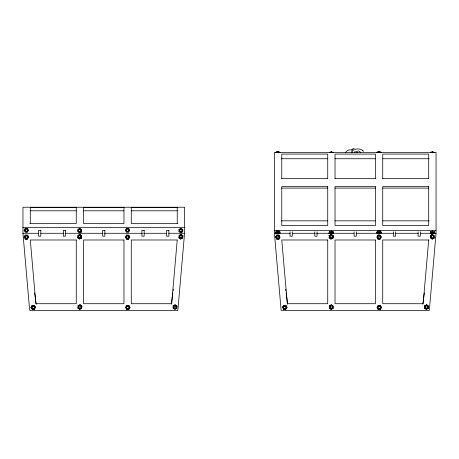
<?xml version="1.0" encoding="UTF-8"?>
<svg xmlns="http://www.w3.org/2000/svg" width="459" height="459" viewBox="0 0 459 459"><rect width="100%" height="100%" fill="white"/><g stroke="black" fill="none" stroke-linecap="round" stroke-linejoin="round"><path stroke-width="0.69" d="M78.254 229.598L78.105 231.325L79.522 232.311L81.094 231.577L81.243 229.856L79.82 228.863L78.254 229.598L79.82 228.869M81.748 235.788L81.553 238.118L79.522 239.064L77.68 237.785L77.875 235.456L79.906 234.509L81.748 235.886L79.906 234.509M81.283 236.058L81.128 237.825L79.562 238.554L78.145 237.567L78.294 235.8L79.86 235.071L81.283 236.104L79.86 235.117M81.513 231.875L81.708 229.632L79.866 228.347L77.835 229.305L77.64 231.543L79.482 232.828L81.513 231.875L79.482 232.816M81.891 306.078L81.696 308.402L79.659 309.355L77.823 308.069L78.013 305.746L80.05 304.799L81.891 306.176L80.05 304.799M182.929 235.788L182.734 238.118L180.703 239.064L178.861 237.785L179.056 235.456L181.087 234.509L182.929 235.886L181.087 234.509M173.135 305.746L172.94 308.069L174.781 309.355L176.813 308.402L177.008 306.078L175.166 304.799L173.135 305.746L175.166 304.896L177.008 306.078M179.475 235.8L179.326 237.567L180.743 238.554L182.309 237.825L182.458 236.058L181.041 235.071L179.475 235.8L181.041 235.117M176.537 306.348L176.388 308.109L174.822 308.838L173.404 307.851L173.554 306.09L175.12 305.355L176.537 306.348L175.12 305.407L173.554 306.09M184.575 233.281L177.857 310.433L29.669 310.433L22.95 233.281L22.95 207.238L184.575 207.238L184.575 233.281L168.843 233.281M329.155 237.785L329.35 235.456L331.381 234.509L333.223 235.788L333.027 238.118L330.996 239.064L329.155 237.687L330.996 239.064M329.619 237.567L329.769 235.8L331.335 235.071L332.758 236.104L331.335 235.117L329.769 235.846L329.619 237.567L331.037 238.554L332.603 237.825L332.758 236.058M333.027 238.118L333.223 235.788M329.298 308.069L329.487 305.746L331.524 304.799L333.366 306.078L333.171 308.402L331.134 309.355L329.298 307.972L331.134 309.355M329.912 306.09L329.763 307.851L331.18 308.838C333.366 308.798 333.624 305.769 331.478 305.355L329.912 306.136L331.478 305.407M430.335 237.785L430.531 235.456L432.562 234.509L434.403 235.788L434.208 238.118L432.177 239.064L430.335 237.687L432.177 239.064M428.482 306.078L428.287 308.402L426.256 309.355L424.414 308.069L424.609 305.746L426.64 304.799L428.482 306.176L426.64 304.799M428.012 306.348L427.863 308.109L426.296 308.838L424.879 307.851L425.028 306.09L426.595 305.355L428.012 306.348L426.595 305.407L425.028 306.09M433.784 237.825L433.933 236.058L432.516 235.071L430.949 235.8L430.8 237.567L432.217 238.554L433.784 237.825L432.217 238.554M436.05 233.281L429.331 310.433L281.143 310.433L274.425 233.281L274.425 152.399L436.05 152.399L436.05 233.281L433.904 233.281M171.31 304.242L172.831 292.911M173.112 290.782L173.301 289.365M422.785 304.242L424.305 292.911M329.31 231.491L329.114 233.482L330.956 234.05L332.987 233.631L333.182 232.644L333.182 231.634L331.341 231.072L329.31 231.491L329.114 233.482M329.579 233.384L329.728 232.627L331.295 232.306L332.718 232.742L332.568 233.499L330.996 233.826L329.579 233.384L329.579 232.885L330.526 233.172M332.987 232.621L333.182 231.634M430.49 231.491L430.295 233.482L432.137 234.05L434.168 233.631L434.363 232.644L434.363 231.634L432.521 231.072L430.49 231.491L430.295 233.482M433.893 232.742L432.476 232.306L430.909 232.627L430.76 233.384L432.177 233.826L433.744 233.499L433.893 232.237M434.363 231.634L434.168 233.631M25.314 235.111L24.143 237.119L25.314 235.111L27.557 235.169L28.63 237.234L27.557 235.169M28.119 237.217L27.293 235.656L25.561 235.61L24.66 237.131L25.486 238.646L27.213 238.686L28.119 237.171L27.213 238.686M24.143 237.022L25.216 239.082L27.46 239.139L28.63 237.137M32.193 305.401L31.023 307.404L32.193 305.401L34.436 305.459L35.509 307.519L34.436 305.459M31.539 307.421L32.44 305.901L34.167 305.946L34.993 307.507L34.092 308.976L32.365 308.936L31.539 307.421L32.365 308.936M34.092 308.976L34.993 307.507M31.023 307.306L32.096 309.372L34.339 309.429L35.509 307.421M126.495 235.111L125.324 237.022L126.397 239.082L128.64 239.139L129.811 237.137L128.738 235.169L126.495 235.111L128.738 235.266L129.811 237.137M126.741 235.61L125.841 237.131L126.667 238.646L128.394 238.686L129.3 237.171L128.468 235.656L126.741 235.61L128.468 235.708L129.3 237.171M126.638 305.401L125.468 307.306L126.541 309.372L128.784 309.429L129.954 307.519L128.881 305.459L126.638 305.401L128.881 305.556L129.954 307.519M126.885 305.901L125.978 307.421L126.81 308.936L128.537 308.976C130.396 307.765 128.824 305.005 126.885 305.952M128.784 309.429L129.954 307.421M275.618 237.022L276.788 235.111L279.032 235.169L280.105 237.234L278.934 239.139L276.691 239.082L275.618 237.119L276.788 235.111M277.035 235.61L276.134 237.131L276.961 238.646L278.688 238.686L279.594 237.171L278.768 235.656L277.035 235.61L278.768 235.656M283.668 305.401L282.497 307.404L283.668 305.401L285.911 305.459L286.984 307.519L285.911 305.459M283.014 307.421L283.914 305.901L285.641 305.946L286.468 307.507L285.567 308.976L283.84 308.884L283.014 307.369L283.84 308.884M282.497 307.306L283.57 309.372L285.814 309.429L286.984 307.421M377.969 235.111L376.799 237.022L377.872 239.082L380.115 239.139L381.286 237.137L380.213 235.169L377.969 235.111L380.213 235.266L381.286 237.137M377.315 237.131L378.216 235.61C380.247 234.79 381.681 237.481 379.868 238.686L378.141 238.594L377.315 237.085L378.141 238.594M378.113 305.401L376.942 307.306L378.015 309.372L380.259 309.429L381.429 307.519L380.356 305.459L378.113 305.401L380.356 305.556L381.429 307.519M377.453 307.421L378.359 305.901L380.086 305.946L380.913 307.507L380.012 308.976L378.285 308.884L377.453 307.369L378.285 308.884M380.259 309.429L381.429 307.421M351.709 150.139L353.109 148.567A23.977 21.441 0 0 1 354.956 149.215M275.578 152.646L276.748 151.78L278.992 151.803L280.07 152.698M276.094 152.652L276.995 151.986L278.728 152.004M376.759 152.646L377.929 151.78L380.172 151.803L381.245 152.698M377.275 152.652L378.176 151.986L379.903 152.004M276.748 231.038L275.578 231.881L275.578 232.885L276.651 233.757L278.894 233.78L280.07 232.937L280.07 231.927L278.992 231.061L276.748 231.038L276.748 232.042L275.578 232.885M276.094 232.891L276.995 232.243L278.728 232.26L279.554 232.931L278.647 233.579L276.92 233.562L276.094 232.891L276.094 232.392L276.92 233.057L276.92 233.562M377.929 231.038L376.759 231.881L376.759 232.885L377.832 233.757L380.075 233.78L381.245 232.937L381.245 231.927L380.172 231.061L377.929 231.038L377.929 232.042L376.759 232.885M377.275 232.891L378.176 232.243L379.903 232.26L380.735 232.931L379.828 233.579L378.101 233.562L377.275 232.891L377.275 232.392L378.101 233.057L379.828 233.08L380.735 232.426L380.735 232.931M79.906 234.606L77.875 235.456M77.68 237.785L79.522 238.967L81.553 238.118M181.087 234.606L179.056 235.456M180.743 238.554L182.309 237.825M80.05 304.896L78.013 305.746M80.17 309.016L81.696 308.402M333.223 235.886L331.381 234.606L329.35 235.456M175.286 309.016L176.813 308.402M330.996 238.967L333.027 238.02M432.177 238.967L434.208 238.118M331.134 309.257L333.171 308.402M426.64 304.896L424.609 305.746M426.761 309.016L428.287 308.402M329.31 152.239L331.341 151.803L333.182 152.388M430.49 152.239L432.521 151.803L434.363 152.388M430.909 152.371L432.476 152.038L433.893 152.486M329.31 232.495L331.341 232.076L333.182 232.644M331.518 233.212L332.568 232.994L332.568 233.499M430.49 232.495L432.521 232.076L434.363 232.644M355.134 149.227C357.595 148.716 360.544 148.716 362.576 150.386M353.975 149.869L350.183 149.869A5.089 4.55 0 0 0 345.426 152.818M281.321 158.739L327.737 158.739M335.03 158.739L375.445 158.739M382.737 158.739L429.154 158.739M281.769 178.614L327.737 178.614M335.03 178.614L375.445 178.614M382.737 178.614L428.706 178.614M281.769 188.098L327.737 188.098M335.03 188.098L375.445 188.098M382.737 188.098L428.706 188.098M30.294 210.801L76.263 210.801M83.555 210.801L123.97 210.801M131.263 210.801L177.231 210.801M281.321 220.836L327.737 220.836M335.03 220.836L375.445 220.836M382.737 220.836L429.154 220.836M29.846 223.544L76.263 223.544L76.263 207.56L30.294 207.56L30.294 223.544M177.679 223.544L131.263 223.544L131.263 207.56L177.231 207.56L177.231 223.544M22.95 227.446L184.575 227.446M274.425 230.665L436.05 230.665M22.95 233.281L38.682 233.281M40.828 233.281L63.715 233.281M65.144 233.281L103.045 233.281M104.48 233.281L142.382 233.281M143.81 233.281L166.697 233.281M274.425 233.281L276.57 233.281M279.433 233.281L290.157 233.281M292.303 233.281L315.19 233.281M316.618 233.281L329.493 233.281M333.068 233.281L353.809 233.281M355.954 233.281L377.407 233.281M380.27 233.281L393.856 233.281M395.285 233.281L418.172 233.281M420.318 233.281L430.33 233.281M328.701 235.524L330.136 235.524M377.929 232.042L380.172 232.07L381.245 232.937M276.748 232.042L278.992 232.07L280.07 232.937M276.788 235.209L279.032 235.169M25.314 235.209L27.557 235.266M27.213 238.64L25.486 238.646M283.668 305.499L285.911 305.556M380.259 309.332L378.015 309.372M32.193 305.499L34.436 305.556M128.784 309.332L126.541 309.372M32.365 308.884L34.092 308.93M430.76 232.885L431.707 233.172M331.295 152.038L332.718 152.486M78.145 237.567L79.562 238.554M174.822 308.838L173.404 307.851M362.937 150.776L363.264 151.258M362.398 150.196L363.138 150.994M285.699 289.365L285.888 290.782M286.169 292.911L287.69 304.242M34.695 292.911L36.215 304.242M433.744 232.994L433.744 233.499M432.521 151.803L432.521 152.807M432.521 231.072L432.476 232.306M432.562 234.509L430.531 235.456M428.706 178.74L428.706 154.092L382.737 154.092L382.737 178.74M427.863 308.109L426.296 308.792L424.879 307.851M426.256 309.355L424.414 308.069M420.335 231.818L420.335 236.196L418.086 236.196L418.086 231.818M395.635 231.818L395.635 236.196L393.392 236.196L393.392 231.818M380.172 151.803L380.172 152.801M380.172 231.061L380.172 232.07M380.115 239.139L377.872 239.082M380.086 305.946L378.359 305.901M379.828 233.08L379.828 233.579M378.101 233.057L378.101 233.562M377.929 151.78L377.929 152.778M375.445 178.74L375.445 154.092L335.03 154.092L335.03 178.74M356.345 231.818L356.345 236.196L354.101 236.196L354.101 231.818M332.718 232.237L332.718 232.742M331.524 304.799L329.487 305.746M331.341 151.803L331.341 152.807M331.341 231.072L331.341 232.076M331.295 231.801L331.295 232.306M327.737 178.74L327.737 154.092L281.769 154.092L281.769 178.74M317.049 231.818L317.049 236.196L314.805 236.196L314.805 231.818M292.297 231.818L292.297 236.196L290.048 236.196L290.048 231.818M286.468 307.507L285.567 308.976M285.814 309.429L283.57 309.372M285.641 305.946L283.914 305.901M279.554 232.931L279.554 232.426L278.647 233.08L278.647 233.579M278.992 151.803L278.992 152.801M278.992 231.061L278.992 232.07M278.934 239.139L276.691 239.082M276.748 151.78L276.748 152.778M180.703 239.064L178.861 237.785M128.64 239.139L126.397 239.082M128.537 308.976L126.81 308.936M128.394 238.686L126.667 238.646M79.659 309.355L77.823 308.069M34.339 309.429L32.096 309.372M27.46 239.139L25.216 239.082M354.618 151.682A1.452 1.297 0 0 1 354.618 152.354M351.955 152.669A1.452 1.297 0 0 1 353.212 150.718M351.76 152.767A1.452 1.297 0 0 1 352.185 151.849M358.519 150.954A23.977 21.441 0 0 1 360.803 152.491M357.039 151.12A1.394 1.245 0 0 1 357.004 152.635M355.088 151.86A1.394 1.245 0 0 1 355.409 151.705M356.127 151.631A1.394 1.245 0 0 1 357.303 152.727M277.047 232.736A1.073 0.47 0 0 1 276.783 232.518M276.794 232.277A1.073 0.47 0 0 1 277.311 231.996M278.383 232.007A1.073 0.47 0 0 1 278.894 232.42M380.029 232.541A1.073 0.47 0 0 1 379.742 232.753M377.929 232.397A1.073 0.47 0 0 1 378.491 231.996M379.564 232.007A1.073 0.47 0 0 1 380.046 232.3M433.382 232.478A1.073 0.47 0 0 1 433.021 232.92M431.712 232.948A1.073 0.47 0 0 1 431.259 232.518M431.449 232.288A1.073 0.47 0 0 1 432.94 232.174M332.201 232.478A1.073 0.47 0 0 1 332.029 232.828M331.84 232.92A1.073 0.47 0 0 1 331.605 232.988M330.784 233.006A1.073 0.47 0 0 1 330.532 232.948M330.176 232.759A1.073 0.47 0 0 1 330.078 232.518M330.457 232.197A1.073 0.47 0 0 1 331.966 232.254M78.437 306.09L78.288 307.851L79.705 308.838C81.891 308.798 82.15 305.769 80.004 305.355L78.437 306.09M177.231 239.988L171.683 303.72L131.263 303.72L131.263 239.988L177.231 239.988M179.016 229.293L178.821 231.543L180.662 232.828L182.693 231.87L182.889 229.632L181.047 228.347L179.016 229.305M179.435 229.598L179.285 231.325L180.703 232.311L182.269 231.577L182.418 229.856L181.001 228.863L179.435 229.598M428.706 239.988L423.158 303.72L382.737 303.72L382.737 239.988L428.706 239.988M25.274 228.278L24.103 230.2L25.176 232.174L27.42 232.231L28.59 230.309L27.517 228.335L25.274 228.278M25.52 228.737L24.62 230.211L25.446 231.732L27.173 231.778L28.079 230.298L27.253 228.777L25.52 228.737M126.454 228.278L125.284 230.2L126.357 232.174L128.6 232.231L129.771 230.309L128.698 228.335L126.454 228.278M126.701 228.737L125.8 230.211L126.627 231.732L128.354 231.778L129.26 230.298L128.428 228.777L126.701 228.737M327.737 186.647L281.769 186.647L281.769 225.489L327.737 225.489L327.737 186.647M375.445 186.647L335.03 186.647L335.03 225.489L375.445 225.489L375.445 186.647M428.706 186.647L382.737 186.647L382.737 225.489L428.706 225.489L428.706 186.647M123.97 207.56L83.555 207.56L83.555 223.544L123.97 223.544L123.97 207.56M40.822 230.361L38.573 230.361L38.573 236.196L40.822 236.196L40.822 230.361M65.574 230.361L63.331 230.361L63.331 236.196L65.574 236.196L65.574 230.361M104.87 230.361L102.627 230.361L102.627 236.196L104.87 236.196L104.87 230.361M144.16 230.361L141.917 230.361L141.917 236.196L144.16 236.196L144.16 230.361M168.86 230.361L166.611 230.361L166.611 236.196L168.86 236.196L168.86 230.361M76.263 239.988L30.294 239.988L35.842 303.72L76.263 303.72L76.263 239.988M123.97 239.988L83.555 239.988L83.555 303.72L123.97 303.72L123.97 239.988M327.737 239.988L281.769 239.988L287.317 303.72L327.737 303.72L327.737 239.988M375.445 239.988L335.03 239.988L335.03 303.72L375.445 303.72L375.445 239.988M25.79 231.17A1.073 1.073 0 0 0 27.42 230.28A1.073 1.073 0 0 0 25.836 229.311A1.073 1.073 0 0 0 25.79 231.17M126.971 231.17A1.073 1.073 0 0 0 128.6 230.28A1.073 1.073 0 0 0 127.017 229.311A1.073 1.073 0 0 0 126.971 231.17M180.238 231.462A1.073 1.073 0 0 0 181.919 230.676A1.073 1.073 0 0 0 180.398 229.615A1.073 1.073 0 0 0 180.238 231.462M79.057 231.462A1.073 1.073 0 0 0 80.744 230.676A1.073 1.073 0 0 0 79.218 229.615A1.073 1.073 0 0 0 79.057 231.462M174.357 307.949A1.073 1.067 0 0 0 176.038 307.169A1.073 1.067 0 0 0 174.518 306.107A1.073 1.067 0 0 0 174.357 307.949M79.241 307.949A1.073 1.067 0 0 0 80.922 307.169A1.073 1.067 0 0 0 79.401 306.107A1.073 1.067 0 0 0 79.241 307.949M180.278 237.664A1.073 1.067 0 0 0 181.959 236.878A1.073 1.067 0 0 0 180.439 235.817A1.073 1.067 0 0 0 180.278 237.664M32.704 308.328A1.073 1.067 0 0 0 34.339 307.444A1.073 1.067 0 0 0 32.755 306.474A1.073 1.067 0 0 0 32.704 308.328M79.097 237.664A1.073 1.067 0 0 0 80.784 236.878A1.073 1.067 0 0 0 79.258 235.817A1.073 1.067 0 0 0 79.097 237.664M25.83 238.037A1.073 1.067 0 0 0 27.46 237.154A1.073 1.067 0 0 0 25.876 236.19A1.073 1.067 0 0 0 25.83 238.037M127.011 238.037A1.073 1.067 0 0 0 128.64 237.154A1.073 1.067 0 0 0 127.057 236.19A1.073 1.067 0 0 0 127.011 238.037M127.149 308.328A1.073 1.067 0 0 0 128.784 307.444A1.073 1.067 0 0 0 127.2 306.474A1.073 1.067 0 0 0 127.149 308.328M425.832 307.949A1.073 1.067 0 0 0 427.513 307.169A1.073 1.067 0 0 0 425.992 306.107A1.073 1.067 0 0 0 425.832 307.949M330.715 307.949A1.073 1.067 0 0 0 332.396 307.169A1.073 1.067 0 0 0 330.876 306.107A1.073 1.067 0 0 0 330.715 307.949M431.753 237.664A1.073 1.067 0 0 0 433.434 236.878A1.073 1.067 0 0 0 431.913 235.817A1.073 1.067 0 0 0 431.753 237.664M284.178 308.328A1.073 1.067 0 0 0 285.814 307.444A1.073 1.067 0 0 0 284.23 306.474A1.073 1.067 0 0 0 284.178 308.328M330.572 237.664A1.073 1.067 0 0 0 332.259 236.878A1.073 1.067 0 0 0 330.732 235.817A1.073 1.067 0 0 0 330.572 237.664M277.305 238.037A1.073 1.067 0 0 0 278.934 237.154A1.073 1.067 0 0 0 277.351 236.19A1.073 1.067 0 0 0 277.305 238.037M378.486 238.037A1.073 1.067 0 0 0 380.115 237.154A1.073 1.067 0 0 0 378.532 236.19A1.073 1.067 0 0 0 378.486 238.037M378.623 308.328A1.073 1.067 0 0 0 380.259 307.444A1.073 1.067 0 0 0 378.675 306.474A1.073 1.067 0 0 0 378.623 308.328"/></g></svg>
